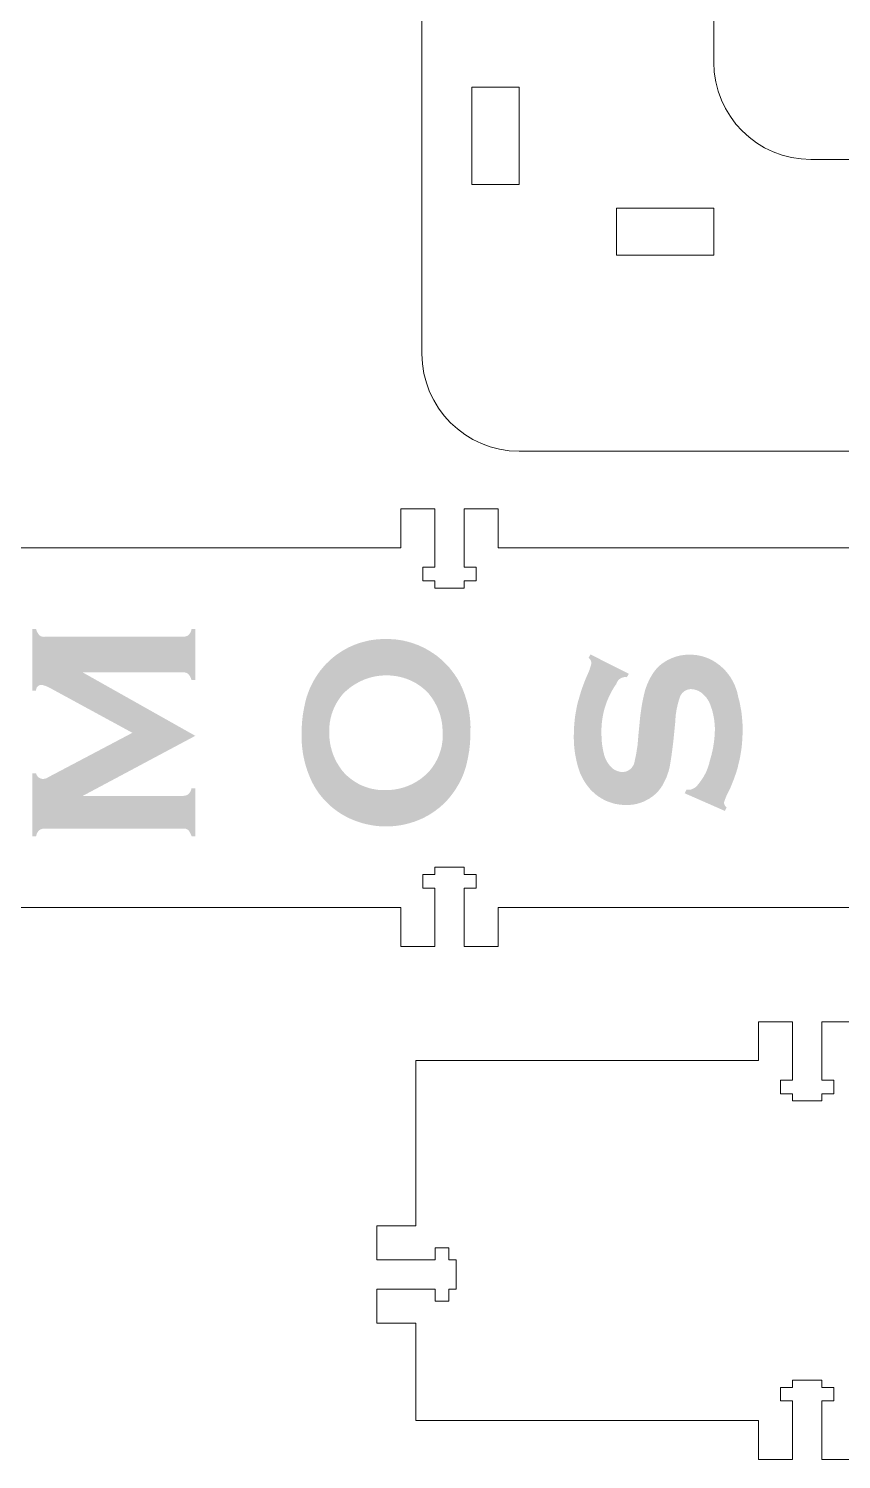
# Model space of a CAD drawing. Header units: millimetres. Extents: x 936 to 2708, y -212 to 661.
# Drawn here: x 1222.6 to 1306.2, y 248.8 to 395.9 of the extents above; entities that cross this region are included whole.
import ezdxf

# ---------------------------------------------------------------- set-up
doc = ezdxf.new("R2010")
doc.units = ezdxf.units.MM
doc.header["$MEASUREMENT"] = 0
doc.layers.add('Text Raster', color=1, linetype='Continuous')

msp = doc.modelspace()

# ---------------------------------------------------------------- hatches: boundary and pattern name
at = {"layer": 'Text Raster', "lineweight": 0}
for points in [[(1228.19, 329.7), (1239.77, 323.18), (1228.19, 317), (1238.48, 317), (1238.52, 317), (1238.54, 317), (1238.56, 317), (1238.57, 317), (1238.59, 317.01), (1238.61, 317.01), (1238.63, 317.01), (1238.65, 317.01), (1238.67, 317.02), (1238.69, 317.02), (1238.71, 317.02), (1238.73, 317.03), (1238.74, 317.03), (1238.76, 317.04), (1238.78, 317.04), (1238.8, 317.05), (1238.82, 317.06), (1238.84, 317.06), (1238.85, 317.07), (1238.87, 317.08), (1238.89, 317.08), (1238.91, 317.09), (1238.93, 317.1), (1238.94, 317.11), (1238.96, 317.12), (1238.98, 317.12), (1238.99, 317.13), (1239.01, 317.14), (1239.03, 317.15), (1239.04, 317.16), (1239.06, 317.17), (1239.07, 317.19), (1239.09, 317.2), (1239.1, 317.22), (1239.12, 317.24), (1239.13, 317.25), (1239.15, 317.27), (1239.16, 317.29), (1239.17, 317.3), (1239.19, 317.32), (1239.2, 317.34), (1239.21, 317.36), (1239.22, 317.38), (1239.24, 317.4), (1239.25, 317.42), (1239.26, 317.43), (1239.27, 317.45), (1239.28, 317.47), (1239.29, 317.49), (1239.3, 317.51), (1239.31, 317.54), (1239.31, 317.56), (1239.32, 317.58), (1239.33, 317.6), (1239.34, 317.62), (1239.34, 317.64), (1239.35, 317.66), (1239.36, 317.68), (1239.36, 317.7), (1239.37, 317.73), (1239.37, 317.75), (1239.37, 317.77), (1239.38, 317.79), (1239.77, 317.79), (1239.77, 312.86), (1239.38, 312.86), (1239.36, 312.9), (1239.35, 312.94), (1239.34, 312.98), (1239.32, 313.02), (1239.3, 313.06), (1239.29, 313.11), (1239.27, 313.14), (1239.25, 313.18), (1239.23, 313.22), (1239.21, 313.26), (1239.18, 313.3), (1239.16, 313.34), (1239.14, 313.37), (1239.11, 313.41), (1239.08, 313.44), (1239.06, 313.48), (1239.04, 313.49), (1239.03, 313.5), (1239.01, 313.51), (1239, 313.52), (1238.98, 313.53), (1238.96, 313.54), (1238.95, 313.55), (1238.93, 313.56), (1238.91, 313.57), (1238.9, 313.58), (1238.88, 313.59), (1238.86, 313.6), (1238.84, 313.6), (1238.82, 313.61), (1238.81, 313.62), (1238.79, 313.62), (1238.77, 313.63), (1238.75, 313.63), (1238.73, 313.64), (1238.71, 313.64), (1238.69, 313.64), (1238.67, 313.65), (1238.65, 313.65), (1238.63, 313.65), (1238.61, 313.65), (1238.59, 313.65), (1238.57, 313.65), (1238.56, 313.65), (1238.54, 313.65), (1238.52, 313.65), (1238.5, 313.65), (1238.48, 313.65), (1224.28, 313.65), (1224.25, 313.65), (1224.23, 313.65), (1224.21, 313.65), (1224.19, 313.64), (1224.17, 313.64), (1224.15, 313.64), (1224.14, 313.64), (1224.12, 313.63), (1224.1, 313.63), (1224.08, 313.63), (1224.06, 313.62), (1224.04, 313.62), (1224.02, 313.61), (1224.01, 313.61), (1223.99, 313.6), (1223.97, 313.6), (1223.95, 313.59), (1223.93, 313.59), (1223.92, 313.58), (1223.9, 313.57), (1223.88, 313.57), (1223.86, 313.56), (1223.85, 313.55), (1223.83, 313.54), (1223.81, 313.53), (1223.8, 313.52), (1223.78, 313.51), (1223.76, 313.51), (1223.75, 313.5), (1223.73, 313.49), (1223.72, 313.48), (1223.7, 313.46), (1223.69, 313.44), (1223.67, 313.43), (1223.66, 313.41), (1223.64, 313.4), (1223.63, 313.38), (1223.61, 313.36), (1223.6, 313.34), (1223.59, 313.33), (1223.58, 313.31), (1223.56, 313.29), (1223.55, 313.27), (1223.54, 313.25), (1223.53, 313.23), (1223.52, 313.21), (1223.51, 313.19), (1223.5, 313.17), (1223.49, 313.15), (1223.48, 313.13), (1223.47, 313.11), (1223.46, 313.09), (1223.45, 313.07), (1223.45, 313.05), (1223.44, 313.03), (1223.43, 313.01), (1223.43, 312.99), (1223.42, 312.97), (1223.42, 312.94), (1223.41, 312.92), (1223.41, 312.9), (1223.4, 312.88), (1223.4, 312.86), (1223.01, 312.86), (1223.01, 319.32), (1223.4, 319.32), (1223.4, 319.31), (1223.41, 319.3), (1223.41, 319.28), (1223.41, 319.27), (1223.42, 319.26), (1223.42, 319.24), (1223.43, 319.23), (1223.43, 319.22), (1223.44, 319.2), (1223.44, 319.19), (1223.45, 319.17), (1223.46, 319.16), (1223.46, 319.15), (1223.47, 319.14), (1223.48, 319.12), (1223.48, 319.11), (1223.49, 319.1), (1223.5, 319.08), (1223.51, 319.07), (1223.52, 319.06), (1223.53, 319.05), (1223.54, 319.03), (1223.55, 319.02), (1223.55, 319.01), (1223.56, 319), (1223.57, 318.99), (1223.59, 318.98), (1223.6, 318.96), (1223.61, 318.95), (1223.62, 318.94), (1223.63, 318.93), (1223.64, 318.92), (1223.65, 318.91), (1223.66, 318.9), (1223.68, 318.89), (1223.69, 318.88), (1223.7, 318.88), (1223.71, 318.87), (1223.73, 318.86), (1223.74, 318.85), (1223.75, 318.84), (1223.77, 318.84), (1223.78, 318.83), (1223.79, 318.82), (1223.81, 318.81), (1223.82, 318.81), (1223.84, 318.8), (1223.85, 318.8), (1223.86, 318.79), (1223.88, 318.79), (1223.89, 318.78), (1223.91, 318.78), (1223.92, 318.77), (1223.93, 318.77), (1223.95, 318.76), (1223.96, 318.76), (1223.98, 318.76), (1223.99, 318.76), (1224, 318.75), (1224.02, 318.75), (1224.03, 318.75), (1224.05, 318.75), (1224.06, 318.75), (1224.07, 318.75), (1224.11, 318.75), (1224.13, 318.75), (1224.15, 318.75), (1224.17, 318.75), (1224.19, 318.75), (1224.2, 318.75), (1224.22, 318.76), (1224.24, 318.76), (1224.26, 318.76), (1224.28, 318.77), (1224.3, 318.77), (1224.32, 318.78), (1224.33, 318.78), (1224.35, 318.79), (1224.37, 318.79), (1224.39, 318.8), (1224.41, 318.8), (1224.42, 318.81), (1224.44, 318.82), (1224.46, 318.82), (1224.48, 318.83), (1224.49, 318.84), (1224.51, 318.84), (1224.53, 318.85), (1224.54, 318.86), (1224.56, 318.87), (1224.58, 318.88), (1224.59, 318.89), (1224.61, 318.9), (1224.64, 318.92), (1233.3, 323.49), (1224.79, 328.12), (1224.69, 328.17), (1224.64, 328.19), (1224.59, 328.21), (1224.54, 328.24), (1224.49, 328.26), (1224.44, 328.28), (1224.39, 328.3), (1224.34, 328.32), (1224.28, 328.33), (1224.23, 328.35), (1224.18, 328.37), (1224.13, 328.38), (1224.07, 328.4), (1224.02, 328.41), (1223.97, 328.42), (1223.95, 328.42), (1223.94, 328.42), (1223.92, 328.42), (1223.91, 328.42), (1223.89, 328.42), (1223.88, 328.42), (1223.86, 328.41), (1223.85, 328.41), (1223.83, 328.41), (1223.82, 328.41), (1223.81, 328.4), (1223.79, 328.4), (1223.78, 328.39), (1223.76, 328.39), (1223.75, 328.38), (1223.73, 328.38), (1223.72, 328.37), (1223.71, 328.37), (1223.69, 328.36), (1223.68, 328.35), (1223.67, 328.35), (1223.66, 328.34), (1223.64, 328.33), (1223.63, 328.32), (1223.62, 328.31), (1223.61, 328.3), (1223.6, 328.29), (1223.58, 328.28), (1223.57, 328.27), (1223.56, 328.26), (1223.55, 328.25), (1223.54, 328.24), (1223.53, 328.23), (1223.52, 328.22), (1223.51, 328.21), (1223.51, 328.2), (1223.5, 328.19), (1223.49, 328.18), (1223.48, 328.16), (1223.47, 328.15), (1223.47, 328.14), (1223.46, 328.12), (1223.45, 328.11), (1223.45, 328.1), (1223.44, 328.08), (1223.43, 328.07), (1223.43, 328.06), (1223.42, 328.04), (1223.42, 328.03), (1223.42, 328.01), (1223.41, 328), (1223.41, 327.98), (1223.41, 327.97), (1223.4, 327.96), (1223.4, 327.94), (1223.4, 327.93), (1223.4, 327.91), (1223.4, 327.9), (1223.4, 327.88), (1223.4, 327.87), (1223.4, 327.85), (1223.4, 327.84), (1223.4, 327.82), (1223.4, 327.81), (1223.01, 327.81), (1223.01, 334.15), (1223.4, 334.15), (1223.41, 334.11), (1223.43, 334.06), (1223.44, 334.02), (1223.45, 333.98), (1223.47, 333.94), (1223.49, 333.9), (1223.51, 333.86), (1223.53, 333.82), (1223.55, 333.78), (1223.57, 333.75), (1223.59, 333.71), (1223.62, 333.67), (1223.64, 333.64), (1223.67, 333.6), (1223.69, 333.57), (1223.72, 333.53), (1223.73, 333.52), (1223.75, 333.51), (1223.76, 333.5), (1223.78, 333.49), (1223.79, 333.48), (1223.81, 333.47), (1223.83, 333.46), (1223.84, 333.45), (1223.86, 333.44), (1223.88, 333.43), (1223.89, 333.42), (1223.91, 333.41), (1223.93, 333.41), (1223.95, 333.4), (1223.96, 333.39), (1223.98, 333.39), (1224, 333.38), (1224.02, 333.38), (1224.04, 333.37), (1224.06, 333.37), (1224.08, 333.36), (1224.1, 333.36), (1224.11, 333.36), (1224.13, 333.36), (1224.15, 333.36), (1224.17, 333.36), (1224.19, 333.35), (1224.21, 333.35), (1224.23, 333.36), (1224.25, 333.36), (1224.27, 333.36), (1224.28, 333.36), (1238.48, 333.36), (1238.52, 333.36), (1238.54, 333.36), (1238.56, 333.36), (1238.57, 333.36), (1238.59, 333.37), (1238.61, 333.37), (1238.63, 333.37), (1238.65, 333.37), (1238.67, 333.38), (1238.69, 333.38), (1238.71, 333.38), (1238.73, 333.39), (1238.74, 333.39), (1238.76, 333.4), (1238.78, 333.4), (1238.8, 333.41), (1238.82, 333.41), (1238.84, 333.42), (1238.85, 333.43), (1238.87, 333.43), (1238.89, 333.44), (1238.91, 333.45), (1238.93, 333.46), (1238.94, 333.47), (1238.96, 333.47), (1238.98, 333.48), (1238.99, 333.49), (1239.01, 333.5), (1239.03, 333.51), (1239.04, 333.52), (1239.06, 333.53), (1239.07, 333.55), (1239.09, 333.56), (1239.1, 333.58), (1239.12, 333.59), (1239.13, 333.61), (1239.15, 333.63), (1239.16, 333.64), (1239.17, 333.66), (1239.19, 333.68), (1239.2, 333.7), (1239.21, 333.72), (1239.22, 333.74), (1239.24, 333.75), (1239.25, 333.77), (1239.26, 333.79), (1239.27, 333.81), (1239.28, 333.83), (1239.29, 333.85), (1239.3, 333.87), (1239.31, 333.89), (1239.31, 333.91), (1239.32, 333.94), (1239.33, 333.96), (1239.34, 333.98), (1239.34, 334), (1239.35, 334.02), (1239.36, 334.04), (1239.36, 334.06), (1239.37, 334.08), (1239.37, 334.1), (1239.37, 334.13), (1239.38, 334.15), (1239.77, 334.15), (1239.77, 328.91), (1239.38, 328.91), (1239.37, 328.95), (1239.35, 328.99), (1239.34, 329.03), (1239.32, 329.08), (1239.31, 329.12), (1239.29, 329.16), (1239.27, 329.19), (1239.25, 329.23), (1239.23, 329.27), (1239.21, 329.31), (1239.19, 329.35), (1239.17, 329.38), (1239.14, 329.42), (1239.12, 329.45), (1239.09, 329.49), (1239.06, 329.52), (1239.05, 329.53), (1239.03, 329.54), (1239.02, 329.56), (1239, 329.57), (1238.99, 329.58), (1238.97, 329.59), (1238.95, 329.6), (1238.94, 329.61), (1238.92, 329.62), (1238.9, 329.63), (1238.88, 329.64), (1238.86, 329.65), (1238.85, 329.65), (1238.83, 329.66), (1238.81, 329.67), (1238.79, 329.67), (1238.77, 329.68), (1238.75, 329.68), (1238.73, 329.69), (1238.71, 329.69), (1238.69, 329.7), (1238.67, 329.7), (1238.65, 329.7), (1238.63, 329.7), (1238.61, 329.7), (1238.6, 329.71), (1238.58, 329.71), (1238.56, 329.71), (1238.54, 329.7), (1238.52, 329.7), (1238.5, 329.7), (1238.48, 329.7)], [(1280.22, 331.21), (1280.4, 331.55), (1284.35, 329.56), (1284.15, 329.21), (1284.1, 329.22), (1284.05, 329.22), (1284, 329.22), (1283.95, 329.22), (1283.94, 329.22), (1283.92, 329.22), (1283.9, 329.22), (1283.88, 329.22), (1283.86, 329.21), (1283.85, 329.21), (1283.83, 329.21), (1283.81, 329.2), (1283.79, 329.2), (1283.77, 329.2), (1283.75, 329.19), (1283.74, 329.19), (1283.72, 329.18), (1283.7, 329.17), (1283.68, 329.17), (1283.66, 329.16), (1283.65, 329.15), (1283.63, 329.15), (1283.61, 329.14), (1283.59, 329.13), (1283.58, 329.12), (1283.56, 329.11), (1283.54, 329.1), (1283.52, 329.1), (1283.51, 329.09), (1283.49, 329.08), (1283.47, 329.06), (1283.46, 329.05), (1283.44, 329.04), (1283.42, 329.03), (1283.41, 329.02), (1283.39, 329.01), (1283.38, 329), (1283.36, 328.98), (1283.35, 328.97), (1283.33, 328.96), (1283.32, 328.94), (1283.31, 328.93), (1283.29, 328.92), (1283.28, 328.9), (1283.27, 328.89), (1283.25, 328.87), (1283.24, 328.86), (1283.23, 328.84), (1283.22, 328.83), (1283.21, 328.81), (1283.19, 328.8), (1283.18, 328.78), (1283.17, 328.76), (1283.16, 328.75), (1283.15, 328.73), (1283.14, 328.71), (1283.13, 328.7), (1283.13, 328.68), (1283.12, 328.66), (1283.11, 328.65), (1283.1, 328.63), (1283.09, 328.61), (1283.09, 328.6), (1283.08, 328.58), (1283.07, 328.56), (1283.07, 328.55), (1283.06, 328.53), (1283.06, 328.51), (1282.96, 328.37), (1282.87, 328.23), (1282.78, 328.09), (1282.69, 327.94), (1282.61, 327.8), (1282.53, 327.65), (1282.45, 327.5), (1282.37, 327.34), (1282.3, 327.19), (1282.23, 327.03), (1282.17, 326.88), (1282.1, 326.72), (1282.04, 326.56), (1281.99, 326.39), (1281.93, 326.23), (1281.88, 326.07), (1281.83, 325.9), (1281.79, 325.74), (1281.75, 325.57), (1281.71, 325.4), (1281.68, 325.23), (1281.65, 325.06), (1281.62, 324.9), (1281.6, 324.73), (1281.58, 324.56), (1281.56, 324.39), (1281.55, 324.22), (1281.54, 324.05), (1281.53, 323.88), (1281.53, 323.71), (1281.53, 323.54), (1281.54, 323.09), (1281.54, 322.94), (1281.55, 322.8), (1281.56, 322.65), (1281.58, 322.51), (1281.59, 322.36), (1281.61, 322.22), (1281.63, 322.07), (1281.66, 321.93), (1281.68, 321.78), (1281.71, 321.64), (1281.74, 321.5), (1281.78, 321.36), (1281.81, 321.22), (1281.85, 321.08), (1281.88, 321), (1281.91, 320.92), (1281.95, 320.84), (1281.98, 320.76), (1282.02, 320.68), (1282.06, 320.6), (1282.11, 320.52), (1282.15, 320.45), (1282.2, 320.38), (1282.25, 320.3), (1282.3, 320.23), (1282.36, 320.16), (1282.41, 320.1), (1282.47, 320.03), (1282.53, 319.97), (1282.59, 319.91), (1282.62, 319.88), (1282.65, 319.86), (1282.67, 319.84), (1282.7, 319.81), (1282.73, 319.79), (1282.76, 319.77), (1282.79, 319.75), (1282.82, 319.73), (1282.85, 319.71), (1282.89, 319.69), (1282.92, 319.67), (1282.95, 319.65), (1282.98, 319.64), (1283.02, 319.62), (1283.05, 319.61), (1283.09, 319.59), (1283.12, 319.58), (1283.16, 319.56), (1283.19, 319.55), (1283.23, 319.54), (1283.26, 319.53), (1283.3, 319.52), (1283.33, 319.51), (1283.37, 319.5), (1283.41, 319.49), (1283.44, 319.49), (1283.48, 319.48), (1283.51, 319.47), (1283.55, 319.47), (1283.59, 319.47), (1283.62, 319.46), (1283.66, 319.46), (1283.69, 319.46), (1283.71, 319.46), (1283.74, 319.46), (1283.77, 319.46), (1283.8, 319.47), (1283.82, 319.47), (1283.85, 319.47), (1283.88, 319.48), (1283.91, 319.48), (1283.94, 319.49), (1283.97, 319.49), (1283.99, 319.5), (1284.02, 319.51), (1284.05, 319.51), (1284.08, 319.52), (1284.11, 319.53), (1284.13, 319.54), (1284.16, 319.55), (1284.19, 319.57), (1284.22, 319.58), (1284.25, 319.59), (1284.27, 319.61), (1284.3, 319.62), (1284.33, 319.64), (1284.35, 319.65), (1284.38, 319.67), (1284.4, 319.68), (1284.43, 319.7), (1284.45, 319.72), (1284.48, 319.74), (1284.5, 319.76), (1284.53, 319.78), (1284.55, 319.8), (1284.57, 319.82), (1284.59, 319.84), (1284.61, 319.87), (1284.63, 319.89), (1284.65, 319.91), (1284.67, 319.94), (1284.69, 319.96), (1284.71, 319.99), (1284.73, 320.01), (1284.75, 320.04), (1284.76, 320.06), (1284.78, 320.09), (1284.79, 320.11), (1284.81, 320.14), (1284.82, 320.17), (1284.83, 320.19), (1284.85, 320.22), (1284.86, 320.25), (1284.87, 320.27), (1284.88, 320.3), (1284.89, 320.33), (1284.9, 320.36), (1284.9, 320.38), (1284.91, 320.41), (1284.92, 320.44), (1284.93, 320.47), (1284.93, 320.49), (1284.94, 320.52), (1284.94, 320.55), (1284.94, 320.57), (1284.95, 320.6), (1285.02, 320.91), (1285.09, 321.23), (1285.14, 321.54), (1285.19, 321.86), (1285.24, 322.18), (1285.27, 322.49), (1285.3, 322.81), (1285.32, 323.13), (1285.51, 325.06), (1285.55, 325.41), (1285.6, 325.76), (1285.65, 326.11), (1285.71, 326.46), (1285.78, 326.81), (1285.85, 327.15), (1285.93, 327.5), (1286.02, 327.84), (1286.05, 327.97), (1286.1, 328.09), (1286.14, 328.21), (1286.19, 328.33), (1286.23, 328.46), (1286.28, 328.58), (1286.34, 328.7), (1286.39, 328.82), (1286.45, 328.93), (1286.51, 329.05), (1286.57, 329.17), (1286.64, 329.28), (1286.7, 329.39), (1286.77, 329.5), (1286.84, 329.61), (1286.91, 329.72), (1286.99, 329.83), (1287.07, 329.93), (1287.15, 330.03), (1287.24, 330.13), (1287.33, 330.22), (1287.42, 330.31), (1287.52, 330.4), (1287.62, 330.49), (1287.72, 330.57), (1287.83, 330.65), (1287.93, 330.72), (1288.04, 330.79), (1288.15, 330.86), (1288.27, 330.93), (1288.38, 330.99), (1288.5, 331.04), (1288.62, 331.1), (1288.74, 331.16), (1288.87, 331.21), (1289, 331.25), (1289.12, 331.3), (1289.25, 331.34), (1289.39, 331.38), (1289.52, 331.41), (1289.65, 331.44), (1289.78, 331.46), (1289.92, 331.48), (1290.05, 331.5), (1290.19, 331.51), (1290.32, 331.52), (1290.46, 331.53), (1290.59, 331.53), (1290.7, 331.53), (1290.8, 331.53), (1290.91, 331.52), (1291.01, 331.51), (1291.12, 331.5), (1291.23, 331.49), (1291.33, 331.48), (1291.44, 331.46), (1291.54, 331.44), (1291.65, 331.42), (1291.75, 331.39), (1291.86, 331.37), (1291.96, 331.34), (1292.06, 331.31), (1292.17, 331.27), (1292.27, 331.24), (1292.37, 331.2), (1292.47, 331.16), (1292.57, 331.12), (1292.67, 331.07), (1292.76, 331.03), (1292.86, 330.98), (1292.95, 330.93), (1293.05, 330.88), (1293.14, 330.82), (1293.23, 330.76), (1293.32, 330.71), (1293.4, 330.65), (1293.49, 330.58), (1293.57, 330.52), (1293.66, 330.46), (1293.74, 330.39), (1293.83, 330.31), (1293.91, 330.24), (1294, 330.16), (1294.08, 330.08), (1294.17, 329.99), (1294.25, 329.91), (1294.33, 329.82), (1294.41, 329.73), (1294.48, 329.64), (1294.55, 329.55), (1294.63, 329.45), (1294.7, 329.35), (1294.76, 329.26), (1294.83, 329.16), (1294.89, 329.06), (1294.95, 328.95), (1295.01, 328.85), (1295.07, 328.74), (1295.12, 328.64), (1295.17, 328.53), (1295.22, 328.42), (1295.27, 328.31), (1295.31, 328.2), (1295.36, 328.09), (1295.39, 327.98), (1295.43, 327.86), (1295.47, 327.75), (1295.5, 327.64), (1295.52, 327.52), (1295.55, 327.41), (1295.57, 327.3), (1295.6, 327.18), (1295.65, 326.97), (1295.71, 326.76), (1295.76, 326.54), (1295.8, 326.33), (1295.84, 326.11), (1295.88, 325.9), (1295.92, 325.68), (1295.95, 325.46), (1295.97, 325.24), (1295.99, 325.02), (1296.01, 324.8), (1296.03, 324.58), (1296.04, 324.37), (1296.05, 324.15), (1296.05, 323.93), (1296.05, 323.71), (1296.04, 323.28), (1296.02, 322.86), (1295.99, 322.44), (1295.95, 322.01), (1295.89, 321.59), (1295.82, 321.16), (1295.74, 320.74), (1295.64, 320.33), (1295.54, 319.91), (1295.42, 319.5), (1295.28, 319.09), (1295.14, 318.69), (1294.98, 318.29), (1294.82, 317.9), (1294.64, 317.52), (1294.45, 317.14), (1294.36, 316.94), (1294.28, 316.73), (1294.2, 316.53), (1294.13, 316.32), (1294.13, 316.3), (1294.14, 316.28), (1294.14, 316.26), (1294.14, 316.24), (1294.15, 316.23), (1294.15, 316.21), (1294.16, 316.19), (1294.16, 316.17), (1294.17, 316.16), (1294.17, 316.14), (1294.18, 316.12), (1294.19, 316.1), (1294.19, 316.09), (1294.2, 316.07), (1294.21, 316.05), (1294.22, 316.04), (1294.23, 316.02), (1294.24, 316.01), (1294.25, 315.99), (1294.26, 315.97), (1294.27, 315.96), (1294.28, 315.94), (1294.29, 315.93), (1294.3, 315.92), (1294.31, 315.9), (1294.32, 315.89), (1294.33, 315.87), (1294.35, 315.86), (1294.36, 315.85), (1294.37, 315.84), (1294.39, 315.82), (1294.4, 315.81), (1294.22, 315.46), (1290.1, 317.27), (1290.28, 317.63), (1290.43, 317.63), (1290.47, 317.63), (1290.51, 317.63), (1290.54, 317.63), (1290.58, 317.64), (1290.62, 317.64), (1290.65, 317.65), (1290.69, 317.65), (1290.73, 317.66), (1290.76, 317.67), (1290.8, 317.68), (1290.83, 317.69), (1290.87, 317.71), (1290.9, 317.72), (1290.94, 317.74), (1290.97, 317.75), (1291.01, 317.77), (1291.04, 317.79), (1291.07, 317.81), (1291.11, 317.83), (1291.14, 317.85), (1291.17, 317.87), (1291.2, 317.89), (1291.23, 317.91), (1291.26, 317.94), (1291.29, 317.96), (1291.31, 317.99), (1291.34, 318.02), (1291.36, 318.04), (1291.39, 318.07), (1291.41, 318.1), (1291.43, 318.13), (1291.45, 318.16), (1291.56, 318.29), (1291.67, 318.43), (1291.77, 318.57), (1291.87, 318.71), (1291.97, 318.86), (1292.06, 319.01), (1292.14, 319.16), (1292.22, 319.31), (1292.3, 319.47), (1292.37, 319.63), (1292.43, 319.79), (1292.49, 319.96), (1292.55, 320.12), (1292.6, 320.29), (1292.64, 320.46), (1292.68, 320.63), (1292.79, 321.01), (1292.85, 321.21), (1292.89, 321.4), (1292.94, 321.6), (1292.98, 321.79), (1293.02, 321.99), (1293.05, 322.19), (1293.08, 322.39), (1293.11, 322.59), (1293.13, 322.79), (1293.15, 322.99), (1293.17, 323.19), (1293.18, 323.39), (1293.2, 323.79), (1293.2, 323.97), (1293.19, 324.15), (1293.18, 324.33), (1293.16, 324.5), (1293.15, 324.68), (1293.12, 324.86), (1293.09, 325.04), (1293.06, 325.21), (1293.02, 325.39), (1292.98, 325.56), (1292.94, 325.74), (1292.89, 325.91), (1292.83, 326.08), (1292.77, 326.25), (1292.71, 326.41), (1292.64, 326.58), (1292.61, 326.65), (1292.57, 326.72), (1292.53, 326.8), (1292.49, 326.87), (1292.44, 326.94), (1292.39, 327), (1292.35, 327.07), (1292.29, 327.14), (1292.24, 327.2), (1292.19, 327.26), (1292.13, 327.32), (1292.07, 327.38), (1292.01, 327.44), (1291.95, 327.49), (1291.89, 327.55), (1291.83, 327.6), (1291.8, 327.62), (1291.77, 327.64), (1291.74, 327.66), (1291.71, 327.68), (1291.68, 327.7), (1291.65, 327.72), (1291.62, 327.73), (1291.59, 327.75), (1291.56, 327.77), (1291.52, 327.79), (1291.49, 327.8), (1291.46, 327.82), (1291.43, 327.83), (1291.39, 327.84), (1291.36, 327.86), (1291.33, 327.87), (1291.29, 327.88), (1291.26, 327.89), (1291.22, 327.9), (1291.19, 327.91), (1291.15, 327.92), (1291.12, 327.93), (1291.08, 327.94), (1291.05, 327.95), (1291.01, 327.95), (1290.98, 327.96), (1290.94, 327.96), (1290.91, 327.97), (1290.87, 327.97), (1290.84, 327.97), (1290.8, 327.98), (1290.77, 327.98), (1290.74, 327.98), (1290.72, 327.98), (1290.7, 327.98), (1290.67, 327.98), (1290.65, 327.98), (1290.62, 327.97), (1290.6, 327.97), (1290.58, 327.97), (1290.55, 327.96), (1290.53, 327.96), (1290.5, 327.95), (1290.48, 327.95), (1290.45, 327.94), (1290.43, 327.94), (1290.41, 327.93), (1290.38, 327.92), (1290.36, 327.91), (1290.33, 327.91), (1290.31, 327.9), (1290.29, 327.89), (1290.26, 327.88), (1290.24, 327.87), (1290.22, 327.86), (1290.19, 327.85), (1290.17, 327.83), (1290.15, 327.82), (1290.12, 327.81), (1290.1, 327.79), (1290.08, 327.78), (1290.06, 327.77), (1290.04, 327.75), (1290.02, 327.73), (1290, 327.72), (1289.98, 327.7), (1289.96, 327.69), (1289.94, 327.67), (1289.92, 327.65), (1289.9, 327.63), (1289.88, 327.61), (1289.86, 327.6), (1289.84, 327.58), (1289.83, 327.56), (1289.81, 327.54), (1289.79, 327.52), (1289.78, 327.5), (1289.76, 327.48), (1289.75, 327.46), (1289.74, 327.44), (1289.72, 327.41), (1289.71, 327.39), (1289.7, 327.37), (1289.68, 327.35), (1289.67, 327.33), (1289.66, 327.31), (1289.65, 327.28), (1289.64, 327.26), (1289.63, 327.24), (1289.62, 327.22), (1289.61, 327.19), (1289.6, 327.17), (1289.6, 327.15), (1289.59, 327.13), (1289.58, 327.1), (1289.58, 327.08), (1289.52, 326.93), (1289.48, 326.78), (1289.43, 326.62), (1289.39, 326.47), (1289.35, 326.31), (1289.32, 326.15), (1289.28, 325.99), (1289.25, 325.84), (1289.23, 325.68), (1289.2, 325.52), (1289.18, 325.36), (1289.16, 325.2), (1289.15, 325.04), (1289.14, 324.87), (1289.13, 324.71), (1289.12, 324.55), (1288.93, 322.66), (1288.76, 321.31), (1288.66, 320.64), (1288.55, 319.97), (1288.5, 319.77), (1288.45, 319.57), (1288.38, 319.37), (1288.31, 319.17), (1288.24, 318.97), (1288.16, 318.78), (1288.07, 318.59), (1287.94, 318.33), (1287.91, 318.27), (1287.87, 318.2), (1287.83, 318.13), (1287.8, 318.07), (1287.76, 318), (1287.71, 317.94), (1287.67, 317.88), (1287.63, 317.81), (1287.58, 317.75), (1287.53, 317.69), (1287.49, 317.63), (1287.44, 317.57), (1287.39, 317.51), (1287.34, 317.45), (1287.28, 317.4), (1287.23, 317.34), (1287.18, 317.29), (1287.12, 317.23), (1287.06, 317.18), (1287.01, 317.13), (1286.95, 317.08), (1286.89, 317.03), (1286.83, 316.98), (1286.77, 316.94), (1286.71, 316.89), (1286.64, 316.85), (1286.58, 316.81), (1286.52, 316.76), (1286.45, 316.72), (1286.39, 316.68), (1286.32, 316.65), (1286.19, 316.58), (1286.06, 316.51), (1285.93, 316.44), (1285.79, 316.39), (1285.65, 316.33), (1285.58, 316.31), (1285.51, 316.28), (1285.44, 316.26), (1285.37, 316.24), (1285.29, 316.22), (1285.22, 316.2), (1285.15, 316.18), (1285.07, 316.16), (1285, 316.15), (1284.93, 316.13), (1284.85, 316.12), (1284.78, 316.11), (1284.63, 316.09), (1284.48, 316.08), (1284.33, 316.07), (1284.18, 316.07), (1283.92, 316.07), (1283.8, 316.07), (1283.68, 316.08), (1283.56, 316.09), (1283.44, 316.1), (1283.32, 316.12), (1283.2, 316.14), (1283.08, 316.16), (1282.96, 316.18), (1282.84, 316.21), (1282.72, 316.24), (1282.6, 316.28), (1282.48, 316.32), (1282.36, 316.36), (1282.25, 316.4), (1282.13, 316.45), (1282.02, 316.49), (1281.91, 316.55), (1281.8, 316.6), (1281.69, 316.66), (1281.58, 316.72), (1281.47, 316.78), (1281.37, 316.85), (1281.27, 316.91), (1281.17, 316.98), (1281.07, 317.06), (1280.97, 317.13), (1280.88, 317.21), (1280.79, 317.29), (1280.7, 317.37), (1280.61, 317.45), (1280.52, 317.53), (1280.39, 317.67), (1280.27, 317.82), (1280.15, 317.97), (1280.03, 318.12), (1279.92, 318.28), (1279.81, 318.44), (1279.71, 318.61), (1279.62, 318.78), (1279.53, 318.95), (1279.44, 319.13), (1279.36, 319.3), (1279.29, 319.48), (1279.23, 319.67), (1279.17, 319.85), (1279.11, 320.03), (1278.97, 320.59), (1278.93, 320.78), (1278.89, 320.97), (1278.85, 321.16), (1278.82, 321.35), (1278.79, 321.54), (1278.77, 321.74), (1278.74, 321.93), (1278.73, 322.12), (1278.71, 322.31), (1278.7, 322.51), (1278.7, 322.7), (1278.69, 322.89), (1278.69, 323.09), (1278.7, 323.66), (1278.72, 324.03), (1278.74, 324.41), (1278.78, 324.78), (1278.82, 325.16), (1278.88, 325.53), (1278.95, 325.9), (1279.02, 326.27), (1279.13, 326.72), (1279.26, 327.16), (1279.39, 327.6), (1279.53, 328.04), (1279.69, 328.47), (1279.85, 328.9), (1280.03, 329.32), (1280.22, 329.74), (1280.3, 329.95), (1280.37, 330.17), (1280.44, 330.39), (1280.5, 330.61), (1280.5, 330.63), (1280.5, 330.65), (1280.5, 330.67), (1280.5, 330.7), (1280.49, 330.72), (1280.49, 330.74), (1280.49, 330.76), (1280.48, 330.78), (1280.48, 330.8), (1280.47, 330.82), (1280.46, 330.84), (1280.46, 330.86), (1280.45, 330.88), (1280.44, 330.9), (1280.43, 330.92), (1280.42, 330.94), (1280.41, 330.96), (1280.4, 330.98), (1280.39, 331), (1280.38, 331.02), (1280.37, 331.04), (1280.36, 331.05), (1280.35, 331.07), (1280.33, 331.09), (1280.32, 331.11), (1280.31, 331.12), (1280.29, 331.14), (1280.28, 331.15), (1280.26, 331.17), (1280.25, 331.18), (1280.23, 331.2)]]:
    msp.add_hatch(color=7, dxfattribs=at).paths.add_polyline_path(points, flags=0)
h = msp.add_hatch(color=7, dxfattribs=at)
h.paths.add_polyline_path([(1250.7, 323.47), (1250.7, 323.17), (1250.7, 322.86), (1250.71, 322.56), (1250.73, 322.26), (1250.76, 321.96), (1250.8, 321.65), (1250.84, 321.35), (1250.9, 321.05), (1250.96, 320.76), (1251.03, 320.46), (1251.11, 320.17), (1251.2, 319.87), (1251.29, 319.59), (1251.4, 319.3), (1251.51, 319.02), (1251.63, 318.74), (1251.69, 318.61), (1251.75, 318.47), (1251.82, 318.34), (1251.89, 318.21), (1251.96, 318.07), (1252.04, 317.94), (1252.12, 317.81), (1252.2, 317.69), (1252.28, 317.56), (1252.37, 317.43), (1252.45, 317.31), (1252.54, 317.19), (1252.64, 317.06), (1252.73, 316.95), (1252.83, 316.83), (1252.93, 316.71), (1253.03, 316.6), (1253.13, 316.49), (1253.24, 316.38), (1253.35, 316.27), (1253.46, 316.16), (1253.57, 316.06), (1253.68, 315.96), (1253.8, 315.86), (1253.91, 315.76), (1254.03, 315.67), (1254.15, 315.58), (1254.27, 315.49), (1254.39, 315.4), (1254.52, 315.32), (1254.64, 315.23), (1254.77, 315.15), (1255.03, 315), (1255.29, 314.86), (1255.56, 314.72), (1255.84, 314.6), (1256.12, 314.48), (1256.4, 314.38), (1256.69, 314.28), (1256.98, 314.19), (1257.28, 314.11), (1257.57, 314.05), (1257.87, 313.99), (1258.17, 313.94), (1258.47, 313.91), (1258.77, 313.88), (1259.07, 313.87), (1259.37, 313.86), (1259.58, 313.87), (1259.79, 313.87), (1260, 313.88), (1260.21, 313.9), (1260.42, 313.92), (1260.63, 313.95), (1260.84, 313.98), (1261.04, 314.02), (1261.25, 314.06), (1261.45, 314.11), (1261.66, 314.16), (1261.86, 314.21), (1262.06, 314.28), (1262.26, 314.34), (1262.46, 314.41), (1262.65, 314.49), (1262.87, 314.58), (1263.08, 314.67), (1263.29, 314.77), (1263.49, 314.88), (1263.7, 314.99), (1263.9, 315.11), (1264.09, 315.23), (1264.29, 315.36), (1264.48, 315.5), (1264.66, 315.64), (1264.85, 315.78), (1265.02, 315.93), (1265.2, 316.09), (1265.37, 316.25), (1265.53, 316.41), (1265.69, 316.58), (1265.84, 316.75), (1265.99, 316.93), (1266.13, 317.11), (1266.27, 317.3), (1266.41, 317.49), (1266.54, 317.69), (1266.66, 317.89), (1266.78, 318.09), (1266.9, 318.29), (1267.01, 318.5), (1267.11, 318.71), (1267.21, 318.93), (1267.3, 319.14), (1267.38, 319.36), (1267.46, 319.58), (1267.53, 319.8), (1267.6, 320.02), (1267.66, 320.25), (1267.71, 320.48), (1267.76, 320.71), (1267.81, 320.93), (1267.85, 321.17), (1267.89, 321.4), (1267.93, 321.63), (1267.96, 321.86), (1267.98, 322.09), (1268.01, 322.33), (1268.02, 322.56), (1268.04, 322.79), (1268.05, 323.03), (1268.05, 323.26), (1268.07, 324.1), (1268.06, 324.4), (1268.04, 324.71), (1268.01, 325.01), (1267.98, 325.31), (1267.94, 325.62), (1267.88, 325.92), (1267.82, 326.22), (1267.75, 326.52), (1267.67, 326.81), (1267.58, 327.1), (1267.49, 327.39), (1267.38, 327.68), (1267.27, 327.96), (1267.15, 328.24), (1267.08, 328.37), (1267.02, 328.51), (1266.95, 328.64), (1266.88, 328.77), (1266.8, 328.91), (1266.73, 329.04), (1266.65, 329.17), (1266.56, 329.29), (1266.48, 329.42), (1266.39, 329.55), (1266.3, 329.67), (1266.21, 329.79), (1266.12, 329.91), (1266.02, 330.03), (1265.93, 330.15), (1265.83, 330.27), (1265.72, 330.38), (1265.62, 330.49), (1265.51, 330.6), (1265.4, 330.71), (1265.29, 330.82), (1265.18, 330.92), (1265.07, 331.02), (1264.95, 331.12), (1264.84, 331.22), (1264.72, 331.31), (1264.6, 331.41), (1264.48, 331.5), (1264.35, 331.58), (1264.23, 331.67), (1264.1, 331.75), (1263.98, 331.83), (1263.73, 331.98), (1263.6, 332.06), (1263.47, 332.13), (1263.34, 332.2), (1263.21, 332.26), (1263.07, 332.33), (1262.94, 332.39), (1262.8, 332.45), (1262.67, 332.51), (1262.53, 332.56), (1262.39, 332.61), (1262.25, 332.67), (1262.11, 332.71), (1261.97, 332.76), (1261.82, 332.8), (1261.68, 332.84), (1261.53, 332.88), (1261.39, 332.91), (1261.24, 332.95), (1261.1, 332.98), (1260.95, 333), (1260.81, 333.03), (1260.66, 333.05), (1260.51, 333.07), (1260.36, 333.09), (1260.22, 333.1), (1260.07, 333.11), (1259.92, 333.12), (1259.78, 333.13), (1259.26, 333.13), (1259.05, 333.13), (1258.83, 333.12), (1258.6, 333.11), (1258.38, 333.09), (1258.16, 333.06), (1257.94, 333.03), (1257.72, 333), (1257.5, 332.95), (1257.28, 332.9), (1257.06, 332.84), (1256.84, 332.78), (1256.62, 332.71), (1256.41, 332.64), (1256.19, 332.56), (1255.98, 332.47), (1255.77, 332.38), (1255.57, 332.29), (1255.36, 332.18), (1255.16, 332.07), (1254.97, 331.96), (1254.77, 331.84), (1254.59, 331.72), (1254.4, 331.59), (1254.22, 331.46), (1254.04, 331.32), (1253.87, 331.18), (1253.7, 331.04), (1253.54, 330.89), (1253.38, 330.73), (1253.22, 330.58), (1253.07, 330.42), (1252.92, 330.24), (1252.77, 330.06), (1252.62, 329.88), (1252.48, 329.69), (1252.35, 329.5), (1252.22, 329.3), (1252.09, 329.1), (1251.97, 328.9), (1251.86, 328.69), (1251.75, 328.48), (1251.65, 328.27), (1251.55, 328.06), (1251.46, 327.84), (1251.38, 327.62), (1251.3, 327.4), (1251.22, 327.18), (1251.16, 326.95), (1251.1, 326.73), (1251.05, 326.5), (1251, 326.27), (1250.95, 326.04), (1250.91, 325.81), (1250.87, 325.57), (1250.83, 325.34), (1250.8, 325.11), (1250.78, 324.87), (1250.75, 324.64), (1250.74, 324.41), (1250.72, 324.17), (1250.71, 323.94), (1250.71, 323.7)], flags=0)
h.paths.add_polyline_path([(1254.97, 327.51), (1254.88, 327.4), (1254.8, 327.3), (1254.71, 327.19), (1254.63, 327.08), (1254.56, 326.97), (1254.48, 326.86), (1254.41, 326.74), (1254.34, 326.63), (1254.27, 326.51), (1254.2, 326.39), (1254.14, 326.26), (1254.08, 326.14), (1254.02, 326.01), (1253.97, 325.89), (1253.92, 325.76), (1253.87, 325.63), (1253.83, 325.5), (1253.78, 325.37), (1253.75, 325.23), (1253.71, 325.1), (1253.68, 324.97), (1253.65, 324.83), (1253.63, 324.7), (1253.6, 324.56), (1253.58, 324.42), (1253.57, 324.29), (1253.56, 324.15), (1253.55, 324.02), (1253.54, 323.88), (1253.54, 323.75), (1253.54, 323.61), (1253.55, 323.21), (1253.55, 323.08), (1253.56, 322.95), (1253.58, 322.81), (1253.59, 322.68), (1253.61, 322.55), (1253.63, 322.41), (1253.66, 322.28), (1253.68, 322.15), (1253.71, 322.01), (1253.75, 321.88), (1253.78, 321.75), (1253.82, 321.62), (1253.86, 321.49), (1253.91, 321.36), (1253.95, 321.23), (1254, 321.11), (1254.06, 320.98), (1254.11, 320.86), (1254.17, 320.73), (1254.23, 320.61), (1254.29, 320.49), (1254.36, 320.37), (1254.43, 320.26), (1254.5, 320.14), (1254.57, 320.03), (1254.65, 319.92), (1254.72, 319.81), (1254.8, 319.7), (1254.88, 319.59), (1254.97, 319.49), (1255.07, 319.38), (1255.17, 319.27), (1255.28, 319.16), (1255.39, 319.06), (1255.51, 318.96), (1255.63, 318.86), (1255.75, 318.76), (1255.87, 318.67), (1256, 318.58), (1256.13, 318.49), (1256.26, 318.41), (1256.4, 318.33), (1256.53, 318.25), (1256.67, 318.18), (1256.81, 318.11), (1256.96, 318.05), (1257.1, 317.99), (1257.25, 317.93), (1257.4, 317.88), (1257.55, 317.83), (1257.7, 317.79), (1257.85, 317.75), (1258, 317.72), (1258.16, 317.69), (1258.31, 317.66), (1258.46, 317.64), (1258.62, 317.62), (1258.77, 317.61), (1258.92, 317.6), (1259.07, 317.6), (1259.22, 317.6), (1259.52, 317.6), (1259.67, 317.61), (1259.83, 317.61), (1259.98, 317.63), (1260.13, 317.64), (1260.28, 317.66), (1260.43, 317.69), (1260.59, 317.72), (1260.74, 317.75), (1260.89, 317.79), (1261.04, 317.83), (1261.19, 317.87), (1261.34, 317.92), (1261.48, 317.97), (1261.63, 318.03), (1261.77, 318.09), (1261.92, 318.15), (1262.06, 318.22), (1262.2, 318.29), (1262.33, 318.36), (1262.47, 318.44), (1262.6, 318.52), (1262.73, 318.61), (1262.86, 318.69), (1262.98, 318.78), (1263.11, 318.88), (1263.23, 318.97), (1263.34, 319.07), (1263.46, 319.17), (1263.57, 319.28), (1263.68, 319.38), (1263.78, 319.49), (1263.87, 319.59), (1263.95, 319.69), (1264.04, 319.8), (1264.12, 319.91), (1264.2, 320.02), (1264.27, 320.13), (1264.35, 320.24), (1264.42, 320.36), (1264.49, 320.48), (1264.55, 320.6), (1264.62, 320.72), (1264.68, 320.84), (1264.73, 320.97), (1264.79, 321.1), (1264.84, 321.23), (1264.89, 321.36), (1264.93, 321.49), (1264.97, 321.62), (1265.01, 321.75), (1265.05, 321.88), (1265.08, 322.02), (1265.11, 322.15), (1265.13, 322.29), (1265.15, 322.42), (1265.17, 322.56), (1265.19, 322.69), (1265.2, 322.83), (1265.21, 322.96), (1265.21, 323.1), (1265.21, 323.23), (1265.21, 323.37), (1265.2, 323.77), (1265.19, 323.9), (1265.18, 324.04), (1265.17, 324.17), (1265.16, 324.3), (1265.14, 324.44), (1265.12, 324.57), (1265.09, 324.71), (1265.07, 324.84), (1265.04, 324.97), (1265, 325.1), (1264.97, 325.24), (1264.93, 325.37), (1264.89, 325.5), (1264.84, 325.63), (1264.79, 325.76), (1264.74, 325.88), (1264.69, 326.01), (1264.64, 326.13), (1264.58, 326.26), (1264.52, 326.38), (1264.45, 326.5), (1264.39, 326.62), (1264.32, 326.74), (1264.25, 326.85), (1264.18, 326.97), (1264.1, 327.08), (1264.02, 327.19), (1263.94, 327.3), (1263.86, 327.4), (1263.78, 327.51), (1263.67, 327.62), (1263.56, 327.74), (1263.45, 327.85), (1263.33, 327.95), (1263.21, 328.06), (1263.08, 328.16), (1262.96, 328.26), (1262.83, 328.35), (1262.69, 328.44), (1262.56, 328.53), (1262.42, 328.61), (1262.28, 328.69), (1262.14, 328.76), (1262, 328.83), (1261.85, 328.9), (1261.7, 328.96), (1261.57, 329.01), (1261.44, 329.06), (1261.3, 329.1), (1261.16, 329.15), (1261.02, 329.19), (1260.88, 329.22), (1260.74, 329.26), (1260.6, 329.28), (1260.46, 329.31), (1260.31, 329.33), (1260.17, 329.35), (1260.03, 329.37), (1259.88, 329.38), (1259.74, 329.39), (1259.59, 329.39), (1259.45, 329.4), (1259.3, 329.39), (1259.14, 329.39), (1258.99, 329.38), (1258.84, 329.37), (1258.68, 329.35), (1258.53, 329.33), (1258.37, 329.31), (1258.22, 329.28), (1258.07, 329.24), (1257.91, 329.21), (1257.76, 329.17), (1257.61, 329.12), (1257.46, 329.07), (1257.31, 329.02), (1257.16, 328.97), (1257.02, 328.91), (1256.87, 328.84), (1256.73, 328.78), (1256.59, 328.71), (1256.45, 328.63), (1256.31, 328.55), (1256.17, 328.47), (1256.04, 328.39), (1255.91, 328.3), (1255.78, 328.21), (1255.66, 328.12), (1255.54, 328.02), (1255.42, 327.92), (1255.3, 327.82), (1255.19, 327.72), (1255.07, 327.61)], flags=0)

# ---------------------------------------------------------------- linework, layer by layer
at = {"color": 1, "lineweight": 0}
for p, q in [((1263.08, 618.4), (1263.08, 362.45)), ((1293.08, 583.4), (1293.08, 392.45)), ((1268.22, 379.88), (1268.22, 389.88)), ((1268.22, 389.88), (1273.08, 389.88)), ((1273.08, 389.88), (1273.08, 379.88)), ((1303.08, 382.45), (1362.08, 382.45)), ((1273.08, 379.88), (1268.22, 379.88)), ((1293.08, 377.45), (1283.08, 377.45)), ((1283.08, 377.45), (1283.08, 372.59)), ((1293.08, 372.59), (1293.08, 377.45)), ((1283.08, 372.59), (1293.08, 372.59)), ((1273.08, 352.45), (1392.08, 352.45)), ((1260.91, 342.52), (1260.91, 346.52)), ((1260.91, 346.52), (1264.41, 346.52)), ((1264.41, 346.52), (1264.41, 340.52)), ((1267.41, 340.52), (1267.41, 346.52)), ((1267.41, 346.52), (1270.91, 346.52)), ((1270.91, 346.52), (1270.91, 342.52)), ((1220.91, 342.52), (1260.91, 342.52)), ((1270.91, 342.52), (1310.91, 342.52)), ((1264.41, 340.52), (1263.16, 340.52)), ((1263.16, 340.52), (1263.16, 339.12)), ((1268.66, 340.52), (1267.41, 340.52)), ((1268.66, 339.12), (1268.66, 340.52)), ((1263.16, 339.12), (1264.41, 339.12)), ((1264.41, 339.12), (1264.41, 338.37)), ((1267.41, 338.37), (1267.41, 339.12)), ((1267.41, 339.12), (1268.66, 339.12)), ((1264.41, 338.37), (1267.41, 338.37)), ((1267.41, 309.67), (1264.41, 309.67)), ((1264.41, 309.67), (1264.41, 308.92)), ((1267.41, 308.92), (1267.41, 309.67)), ((1264.41, 308.92), (1263.16, 308.92)), ((1263.16, 308.92), (1263.16, 307.52)), ((1263.16, 307.52), (1264.41, 307.52)), ((1264.41, 307.52), (1264.41, 301.52)), ((1268.66, 308.92), (1267.41, 308.92)), ((1267.41, 301.52), (1267.41, 307.52)), ((1267.41, 307.52), (1268.66, 307.52)), ((1268.66, 307.52), (1268.66, 308.92)), ((1260.91, 305.52), (1220.91, 305.52)), ((1260.91, 301.52), (1260.91, 305.52)), ((1310.91, 305.52), (1270.91, 305.52)), ((1270.91, 305.52), (1270.91, 301.52)), ((1264.41, 301.52), (1260.91, 301.52)), ((1270.91, 301.52), (1267.41, 301.52)), ((1297.68, 289.78), (1297.68, 293.78)), ((1297.68, 293.78), (1301.18, 293.78)), ((1301.18, 293.78), (1301.18, 287.78)), ((1304.18, 287.78), (1304.18, 293.78)), ((1304.18, 293.78), (1307.68, 293.78)), ((1262.43, 272.78), (1262.43, 289.78)), ((1262.43, 289.78), (1297.68, 289.78)), ((1301.18, 287.78), (1299.93, 287.78)), ((1299.93, 287.78), (1299.93, 286.38)), ((1305.43, 287.78), (1304.18, 287.78)), ((1305.43, 286.38), (1305.43, 287.78)), ((1299.93, 286.38), (1301.18, 286.38)), ((1301.18, 286.38), (1301.18, 285.63)), ((1301.18, 285.63), (1304.18, 285.63)), ((1304.18, 285.63), (1304.18, 286.38)), ((1304.18, 286.38), (1305.43, 286.38)), ((1258.43, 269.28), (1258.43, 272.78)), ((1258.43, 272.78), (1262.43, 272.78)), ((1264.43, 269.28), (1258.43, 269.28)), ((1265.83, 270.53), (1264.43, 270.53)), ((1264.43, 270.53), (1264.43, 269.28)), ((1265.83, 269.28), (1265.83, 270.53)), ((1266.58, 269.28), (1265.83, 269.28)), ((1266.58, 266.28), (1266.58, 269.28)), ((1258.43, 262.78), (1258.43, 266.28)), ((1258.43, 266.28), (1264.43, 266.28)), ((1264.43, 266.28), (1264.43, 265.03)), ((1264.43, 265.03), (1265.83, 265.03)), ((1265.83, 265.03), (1265.83, 266.28)), ((1265.83, 266.28), (1266.58, 266.28)), ((1262.43, 262.78), (1258.43, 262.78)), ((1262.43, 252.78), (1262.43, 262.78)), ((1301.18, 256.18), (1299.93, 256.18)), ((1299.93, 256.18), (1299.93, 254.78)), ((1304.18, 256.93), (1301.18, 256.93)), ((1301.18, 256.93), (1301.18, 256.18)), ((1304.18, 256.18), (1304.18, 256.93)), ((1305.43, 256.18), (1304.18, 256.18)), ((1305.43, 254.78), (1305.43, 256.18)), ((1299.93, 254.78), (1301.18, 254.78)), ((1301.18, 254.78), (1301.18, 248.78)), ((1304.18, 248.78), (1304.18, 254.78)), ((1304.18, 254.78), (1305.43, 254.78)), ((1297.68, 252.78), (1262.43, 252.78)), ((1297.68, 248.78), (1297.68, 252.78)), ((1301.18, 248.78), (1297.68, 248.78)), ((1307.68, 248.78), (1304.18, 248.78))]:
    msp.add_line(p, q, dxfattribs=at)
for centre in [(1303.08, 392.45), (1273.08, 362.45)]:
    msp.add_arc(centre, 10, 180, 270, dxfattribs=at)

doc.saveas('drawing.dxf')
